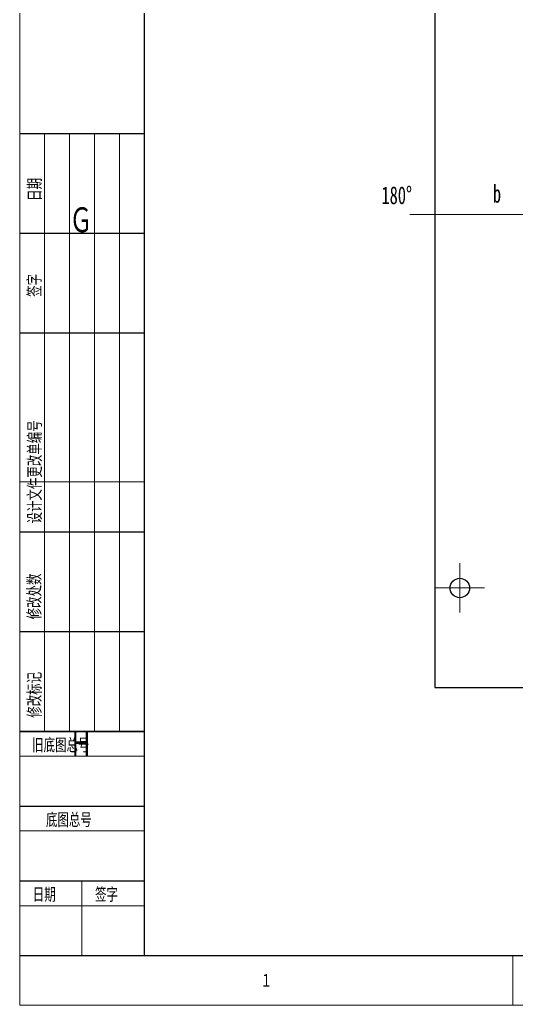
# Paper-space layout 'Layout1' of a CAD drawing. Extents: x 0 to 594, y 0 to 841.
# Drawn here: x 0 to 99.7, y 0 to 197.9 of the extents above; entities that cross this region are included whole.
import ezdxf
from ezdxf.lldxf.tags import DXFTag

# ---------------------------------------------------------------- set-up
doc = ezdxf.new("R2010")
doc.units = 0
doc.header["$MEASUREMENT"] = 0
for name, color, linetype in [('Layer0', 7, 'Continuous'), ('Layer2', 7, 'Continuous'), ('Layer4', 7, 'Continuous'), ('Layer8', 7, 'Continuous'), ('Layer9', 7, 'Continuous')]:
    doc.layers.add(name, color=color, linetype=linetype)
doc.styles.add('PicadTxt 1', font='SIMFANG.TTF', dxfattribs={"height": 0.2})
tags = doc.linetypes.add('中心线', pattern=[20.6, 15, -1.8, 2, -1.8]).pattern_tags.tags
tags[10:11] = [DXFTag(74, 4), DXFTag(75, 0), DXFTag(340, '0'), DXFTag(46, 0.0), DXFTag(50, 0.0), DXFTag(44, 0.0), DXFTag(45, 0.0)]
tags[8:9] = [DXFTag(74, 4), DXFTag(75, 0), DXFTag(340, '0'), DXFTag(46, 0.0), DXFTag(50, 0.0), DXFTag(44, 0.0), DXFTag(45, 0.0)]
tags[6:7] = [DXFTag(74, 4), DXFTag(75, 0), DXFTag(340, '0'), DXFTag(46, 0.0), DXFTag(50, 0.0), DXFTag(44, 0.0), DXFTag(45, 0.0)]
tags[4:5] = [DXFTag(74, 4), DXFTag(75, 0), DXFTag(340, '0'), DXFTag(46, 0.0), DXFTag(50, 0.0), DXFTag(44, 0.0), DXFTag(45, 0.0)]
tags = doc.linetypes.add('实线', pattern=[0, 0]).pattern_tags.tags
tags[4:5] = [DXFTag(74, 4), DXFTag(75, 0), DXFTag(340, '0'), DXFTag(46, 0.0), DXFTag(50, 0.0), DXFTag(44, 0.0), DXFTag(45, 0.0)]

psp = doc.layouts.get("Layout1")

# ---------------------------------------------------------------- linework, layer by layer
at = {"layer": 'Layer0', "color": 0, "linetype": '实线', "lineweight": 30}
for p, q in [((83.34, 253.8), (83.34, 63.8)), ((83.34, 63.8), (275.34, 63.8))]:
    psp.add_line(p, q, dxfattribs=at)
psp.add_circle((88.34, 83.8), 1.95, dxfattribs=at)
at = {"layer": 'Layer2', "color": 5, "linetype": '中心线', "lineweight": 5}
for p, q in [((279.14, 158.8), (78.3, 158.8)), ((88.34, 88.75), (88.34, 78.85)), ((93.29, 83.8), (83.39, 83.8))]:
    psp.add_line(p, q, dxfattribs=at)
at = {"layer": 'Layer8', "color": 9, "linetype": '实线', "lineweight": 5}
for p, q in [((0, 841), (0, 0)), ((0, 105.12), (25, 105.12)), ((99, 10), (99, 0)), ((0, 0), (594, 0))]:
    psp.add_line(p, q, dxfattribs=at)
at = {"layer": 'Layer8', "color": 0, "linetype": '实线', "lineweight": 30}
for p, q in [((25, 831), (25, 10)), ((25, 175), (0, 175)), ((25, 155), (0, 155)), ((25, 135), (0, 135)), ((25, 95), (0, 95)), ((25, 75), (0, 75)), ((25, 55), (0, 55)), ((0, 55), (25, 55)), ((0, 40), (25, 40)), ((0, 25), (25, 25)), ((0, 10), (25, 10)), ((25, 10), (584, 10))]:
    psp.add_line(p, q, dxfattribs=at)
at = {"layer": 'Layer8', "color": 1, "linetype": '实线', "lineweight": 5}
for p, q in [((5, 55), (5, 175)), ((10, 55), (10, 175)), ((15, 55), (15, 175)), ((20, 55), (20, 175)), ((0, 50), (25, 50)), ((0, 35), (25, 35)), ((12.5, 25), (12.5, 10)), ((0, 20), (25, 20))]:
    psp.add_line(p, q, dxfattribs=at)
at = {"layer": 'Layer9', "color": 0, "linetype": '实线', "lineweight": 30}
for p, q in [((25, 175), (0, 175)), ((25, 155), (0, 155)), ((25, 135), (0, 135)), ((25, 95), (0, 95)), ((25, 75), (0, 75)), ((25, 55), (0, 55)), ((0, 55), (25, 55)), ((0, 40), (25, 40)), ((0, 25), (25, 25)), ((0, 10), (25, 10))]:
    psp.add_line(p, q, dxfattribs=at)
at = {"layer": 'Layer9', "color": 1, "linetype": '实线', "lineweight": 5}
for p, q in [((5, 55), (5, 175)), ((10, 55), (10, 175)), ((15, 55), (15, 175)), ((20, 55), (20, 175)), ((0, 50), (25, 50)), ((0, 35), (25, 35)), ((12.5, 25), (12.5, 10)), ((0, 20), (25, 20))]:
    psp.add_line(p, q, dxfattribs=at)

# ---------------------------------------------------------------- texts
at = {"layer": 'Layer4', "color": 2, "style": 'PicadTxt 1', "width": 0.674667}
for s, height, p in [('180°', 3.571, (72.61, 160.88)), ('b', 3.57, (94.98, 161.17))]:
    psp.add_text(s, height=height, dxfattribs=at).set_placement(p)
at = {"layer": 'Layer8', "color": 1, "style": 'PicadTxt 1', "width": 0.674667}
for s, p in [('日期', (4.21, 161.54)), ('签字', (4.16, 142.26)), ('设计文件更改单编号', (4.23, 96.76)), ('修改处数', (4.14, 77.5)), ('修改标记', (4.17, 57.74))]:
    psp.add_text(s, height=2.5, rotation=450, dxfattribs=at).set_placement(p)
at = {"layer": 'Layer8', "color": 2, "style": 'PicadTxt 1', "width": 0.674667}
for s, height, p in [('Ｇ', 5, (10, 155.24)), ('Ｈ', 5, (10, 50.11)), ('１', 2.5, (48.33, 3.77))]:
    psp.add_text(s, height=height, dxfattribs=at).set_placement(p)
at = {"layer": 'Layer8', "color": 1, "style": 'PicadTxt 1', "width": 0.674667}
for s, p in [('旧底图总号', (2.49, 51.05)), ('底图总号', (5.27, 36.04)), ('日期', (2.62, 21.03)), ('签字', (15.12, 21.03))]:
    psp.add_text(s, height=2.5, dxfattribs=at).set_placement(p)
at = {"layer": 'Layer9', "color": 1, "style": 'PicadTxt 1', "width": 0.674667}
for s, p in [('日期', (4.21, 161.54)), ('签字', (4.16, 142.26)), ('设计文件更改单编号', (4.23, 96.76)), ('修改处数', (4.14, 77.5)), ('修改标记', (4.17, 57.74))]:
    psp.add_text(s, height=2.5, rotation=450, dxfattribs=at).set_placement(p)
for s, p in [('旧底图总号', (2.49, 51.05)), ('底图总号', (5.27, 36.04)), ('日期', (2.62, 21.03)), ('签字', (15.12, 21.03))]:
    psp.add_text(s, height=2.5, dxfattribs=at).set_placement(p)

doc.saveas('drawing.dxf')
